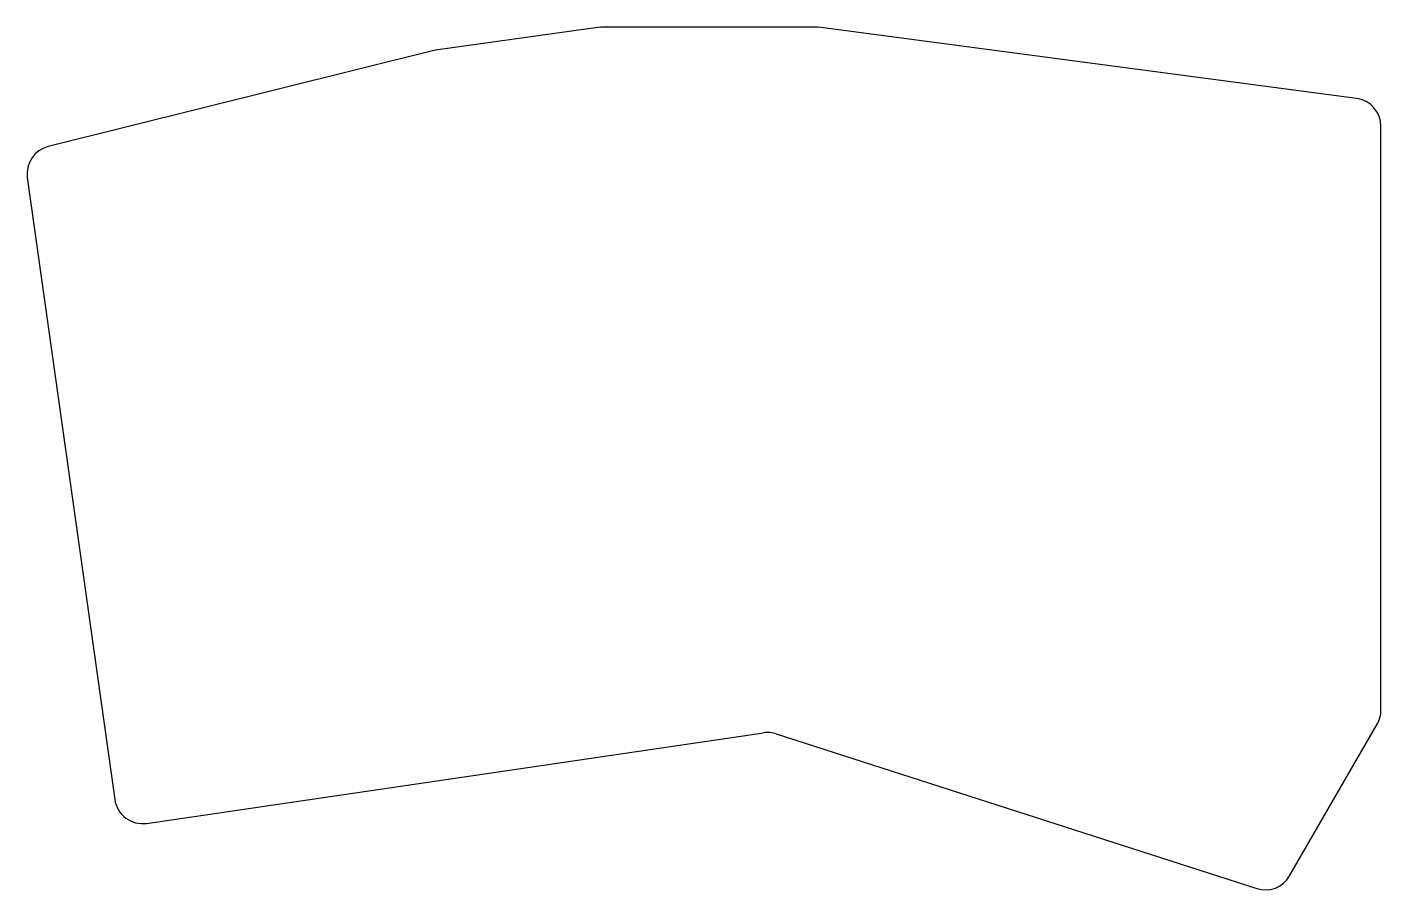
# Model space of a CAD drawing. Header units: millimetres. Extents: x 68 to 213, y -167 to -74.
import ezdxf

# ---------------------------------------------------------------- set-up
doc = ezdxf.new("R2010")
doc.units = ezdxf.units.MM

msp = doc.modelspace()

# ---------------------------------------------------------------- linework, layer by layer
for p, q in [((129.55, -74.27), (111.91, -76.72)), ((152.56, -74.25), (129.96, -74.25)), ((210.59, -81.88), (152.95, -74.27)), ((111.6, -76.78), (70.43, -87.05)), ((213.2, -147.42), (213.2, -84.86)), ((68.18, -90.37), (77.55, -157)), ((203.41, -165.18), (212.8, -148.92)), ((80.95, -159.55), (147.07, -149.85)), ((148.42, -149.96), (199.89, -166.54))]:
    msp.add_line(p, q)
for centre, start, end in [((129.96, -77.25), 90, 97.9072), ((152.56, -77.25), 82.4786, 90), ((112.33, -79.7), 97.9072, 103.9935), ((210.2, -84.86), 0, 82.4786), ((71.15, -89.96), 103.9935, 188), ((210.2, -147.42), 330, 0), ((147.5, -152.82), 72.1494, 98.3489), ((80.52, -156.58), 188, 278.3489), ((200.81, -163.68), 252.1494, 330)]:
    msp.add_arc(centre, 3, start, end)

doc.saveas('drawing.dxf')
